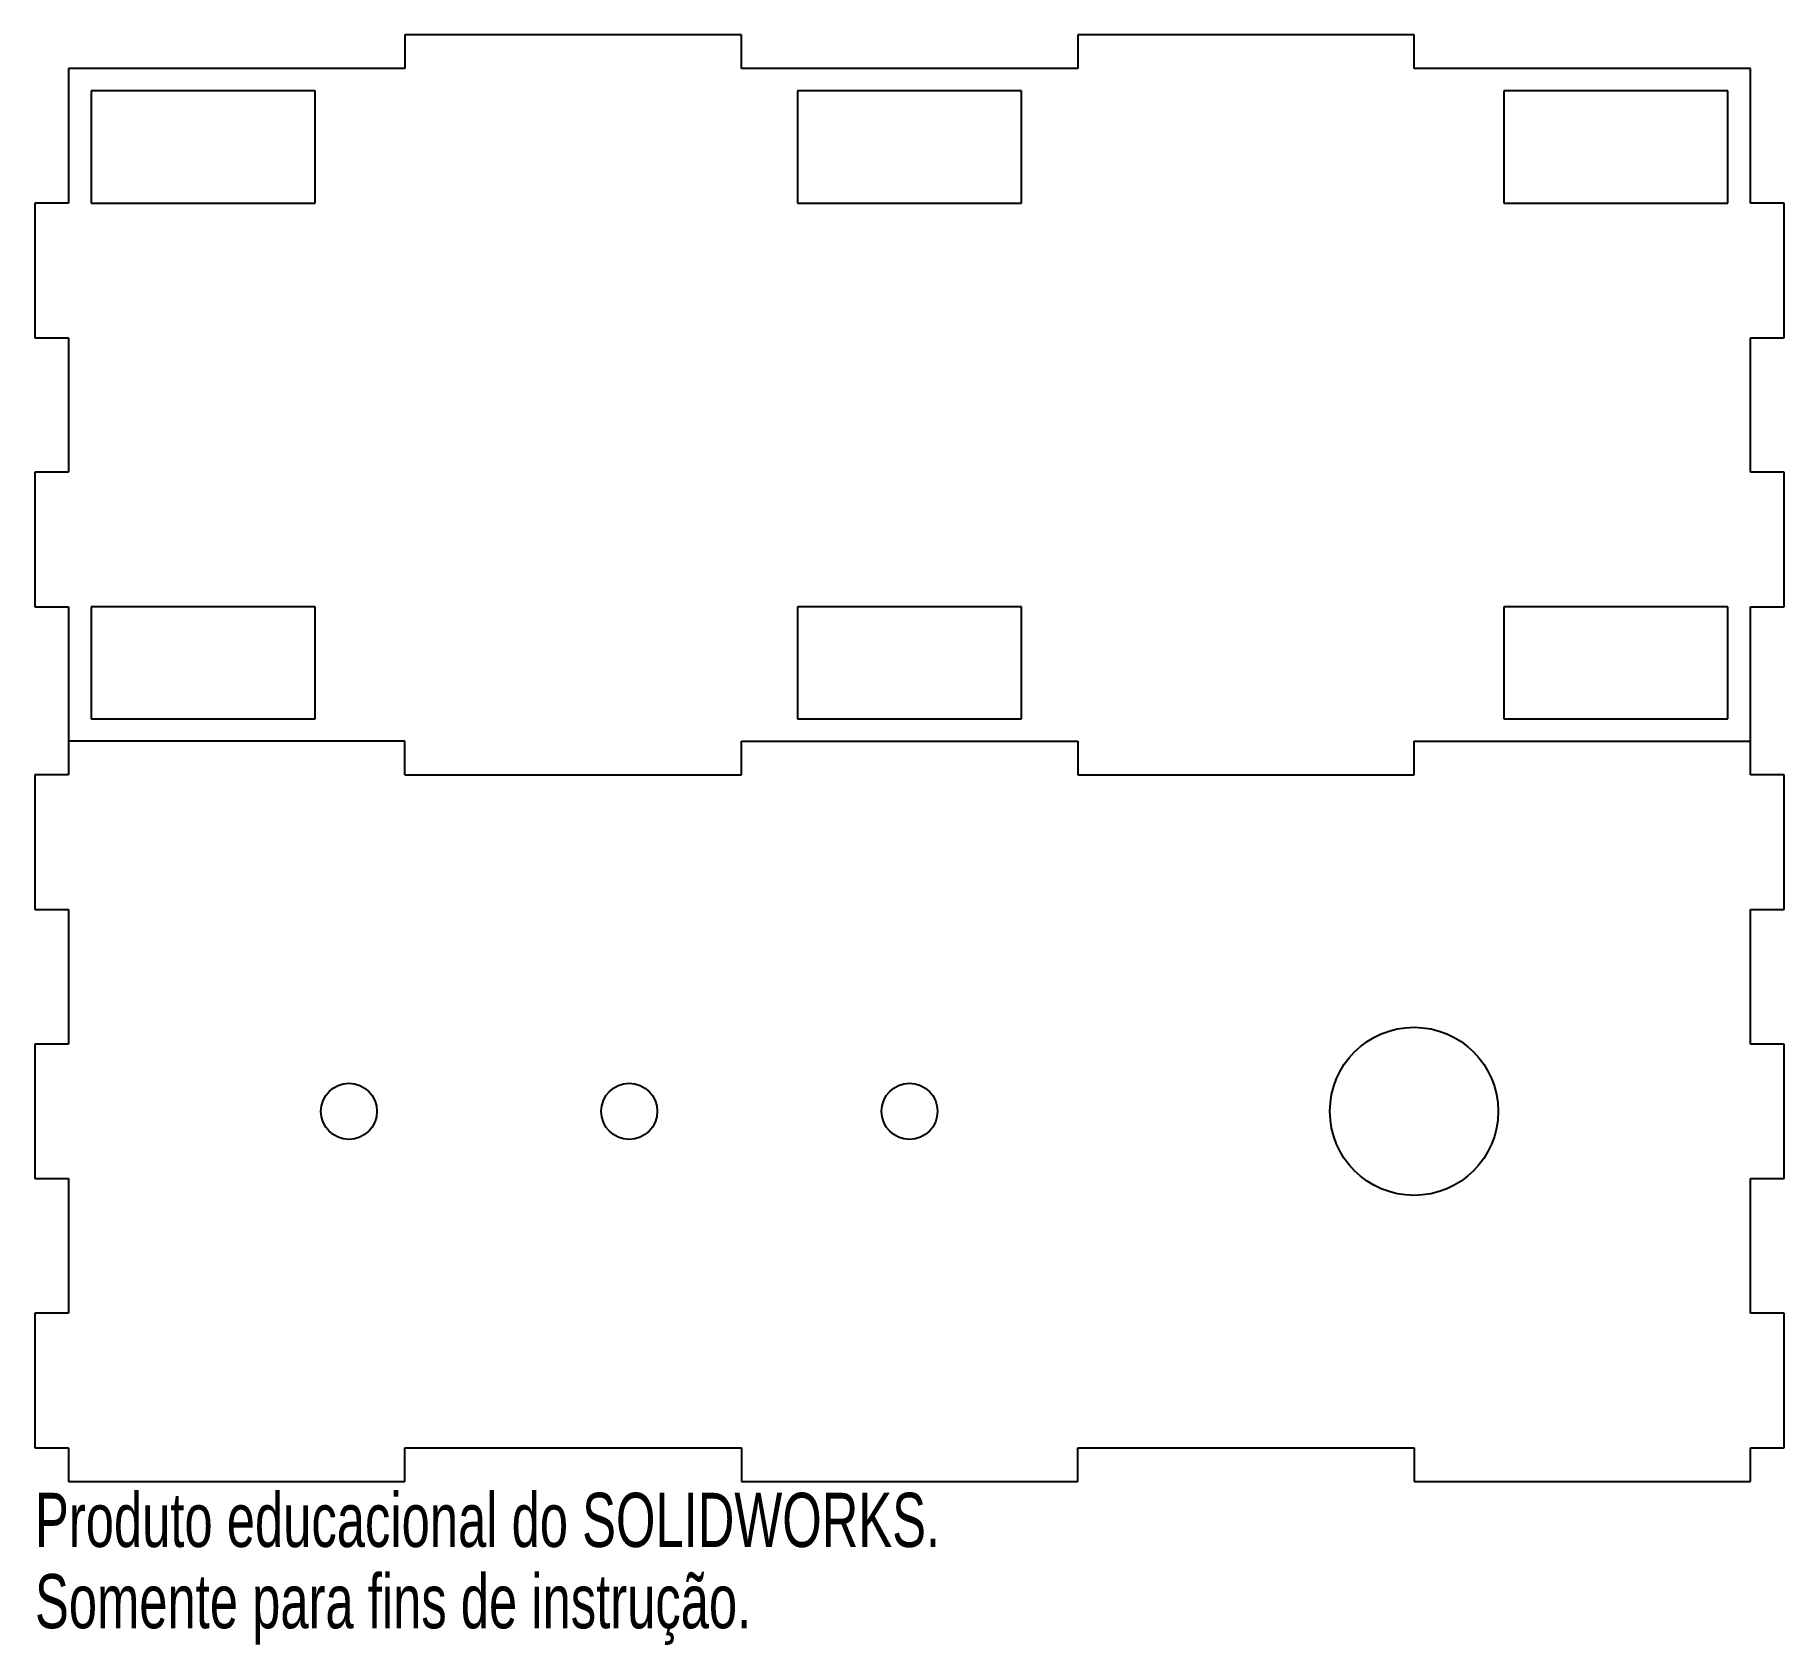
# Model space of a CAD drawing. Header units: millimetres. Extents: x -69 to 87, y -94 to 50.
import ezdxf

# ---------------------------------------------------------------- set-up
doc = ezdxf.new("R2010")
doc.units = ezdxf.units.MM
doc.styles.add('SLDTEXTSTYLE0', font='TXT', dxfattribs={"width": 0.7})

msp = doc.modelspace()

# ---------------------------------------------------------------- linework, layer by layer
at = {"color": 7, "linetype": 'Continuous', "lineweight": 25}
for p, q in [((-35.86, 49.87), (-35.86, 46.87)), ((-5.86, 49.87), (-35.86, 49.87)), ((-5.86, 46.87), (-5.86, 49.87)), ((24.14, 49.87), (24.14, 46.87)), ((54.14, 49.87), (24.14, 49.87)), ((54.14, 46.87), (54.14, 49.87)), ((-65.86, 46.87), (-65.86, 34.87)), ((-35.86, 46.87), (-65.86, 46.87)), ((24.14, 46.87), (-5.86, 46.87)), ((84.14, 46.87), (54.14, 46.87)), ((84.14, 34.87), (84.14, 46.87)), ((-43.86, 44.87), (-63.86, 44.87)), ((-63.86, 44.87), (-63.86, 34.87)), ((-43.86, 34.87), (-43.86, 44.87)), ((19.14, 44.87), (-0.86, 44.87)), ((-0.86, 44.87), (-0.86, 34.87)), ((19.14, 34.87), (19.14, 44.87)), ((82.14, 44.87), (62.14, 44.87)), ((62.14, 44.87), (62.14, 34.87)), ((82.14, 34.87), (82.14, 44.87)), ((-68.86, 34.87), (-68.86, 22.87)), ((-65.86, 34.87), (-68.86, 34.87)), ((-63.86, 34.87), (-43.86, 34.87)), ((-0.86, 34.87), (19.14, 34.87)), ((62.14, 34.87), (82.14, 34.87)), ((87.14, 34.87), (84.14, 34.87)), ((87.14, 22.87), (87.14, 34.87)), ((-68.86, 22.87), (-65.86, 22.87)), ((-65.86, 22.87), (-65.86, 10.87)), ((84.14, 22.87), (87.14, 22.87)), ((84.14, 10.87), (84.14, 22.87)), ((-68.86, 10.87), (-68.86, -1.13)), ((-65.86, 10.87), (-68.86, 10.87)), ((87.14, 10.87), (84.14, 10.87)), ((87.14, -1.13), (87.14, 10.87)), ((-68.86, -1.13), (-65.86, -1.13)), ((-65.86, -1.13), (-65.86, -16.13)), ((-43.86, -1.13), (-63.86, -1.13)), ((-63.86, -1.13), (-63.86, -11.13)), ((-43.86, -11.13), (-43.86, -1.13)), ((19.14, -1.13), (-0.86, -1.13)), ((-0.86, -1.13), (-0.86, -11.13)), ((19.14, -11.13), (19.14, -1.13)), ((82.14, -1.13), (62.14, -1.13)), ((62.14, -1.13), (62.14, -11.13)), ((82.14, -11.13), (82.14, -1.13)), ((84.14, -16.13), (84.14, -1.13)), ((84.14, -1.13), (87.14, -1.13)), ((-63.86, -11.13), (-43.86, -11.13)), ((-0.86, -11.13), (19.14, -11.13)), ((62.14, -11.13), (82.14, -11.13)), ((-35.86, -13.13), (-65.86, -13.13)), ((-35.86, -16.13), (-35.86, -13.13)), ((-5.86, -16.13), (-5.86, -13.13)), ((-5.86, -13.13), (24.14, -13.13)), ((24.14, -13.13), (24.14, -16.13)), ((54.14, -16.13), (54.14, -13.13)), ((54.14, -13.13), (84.14, -13.13)), ((-68.86, -16.13), (-68.86, -28.13)), ((-65.86, -16.13), (-68.86, -16.13)), ((-35.86, -16.13), (-5.86, -16.13)), ((24.14, -16.13), (54.14, -16.13)), ((87.14, -16.13), (84.14, -16.13)), ((87.14, -28.13), (87.14, -16.13)), ((-68.86, -28.13), (-65.86, -28.13)), ((-65.86, -28.13), (-65.86, -40.13)), ((84.14, -28.13), (87.14, -28.13)), ((84.14, -40.13), (84.14, -28.13)), ((-68.86, -40.13), (-68.86, -52.13)), ((-65.86, -40.13), (-68.86, -40.13)), ((87.14, -40.13), (84.14, -40.13)), ((87.14, -52.13), (87.14, -40.13)), ((-68.86, -52.13), (-65.86, -52.13)), ((-65.86, -52.13), (-65.86, -64.13)), ((84.14, -52.13), (87.14, -52.13)), ((84.14, -64.13), (84.14, -52.13)), ((-68.86, -64.13), (-68.86, -76.13)), ((-65.86, -64.13), (-68.86, -64.13)), ((87.14, -64.13), (84.14, -64.13)), ((87.14, -76.13), (87.14, -64.13)), ((-68.86, -76.13), (-65.86, -76.13)), ((-65.86, -76.13), (-65.86, -79.13)), ((-35.86, -76.13), (-5.86, -76.13)), ((-35.86, -79.13), (-35.86, -76.13)), ((-5.86, -76.13), (-5.86, -79.13)), ((24.14, -76.13), (54.14, -76.13)), ((24.14, -79.13), (24.14, -76.13)), ((54.14, -76.13), (54.14, -79.13)), ((84.14, -76.13), (87.14, -76.13)), ((84.14, -79.13), (84.14, -76.13)), ((-65.86, -79.13), (-35.86, -79.13)), ((-5.86, -79.13), (24.14, -79.13)), ((54.14, -79.13), (84.14, -79.13))]:
    msp.add_line(p, q, dxfattribs=at)
for centre, radius in [((54.14, -46.13), 7.5), ((-40.86, -46.13), 2.5), ((-15.86, -46.13), 2.5), ((9.14, -46.13), 2.5)]:
    msp.add_circle(centre, radius, dxfattribs=at)

# ---------------------------------------------------------------- texts
at = {"color": 7, "linetype": 'Continuous', "char_height": 4.8336, "attachment_point": 1, "style": 'SLDTEXTSTYLE0'}
for s, insert in [('Produto educacional do SOLIDWORKS.', (-68.86, -80.15)), ('Somente para fins de instrução.', (-68.86, -87.4))]:
    msp.add_mtext(s, dxfattribs=dict(at, insert=insert))

doc.saveas('drawing.dxf')
